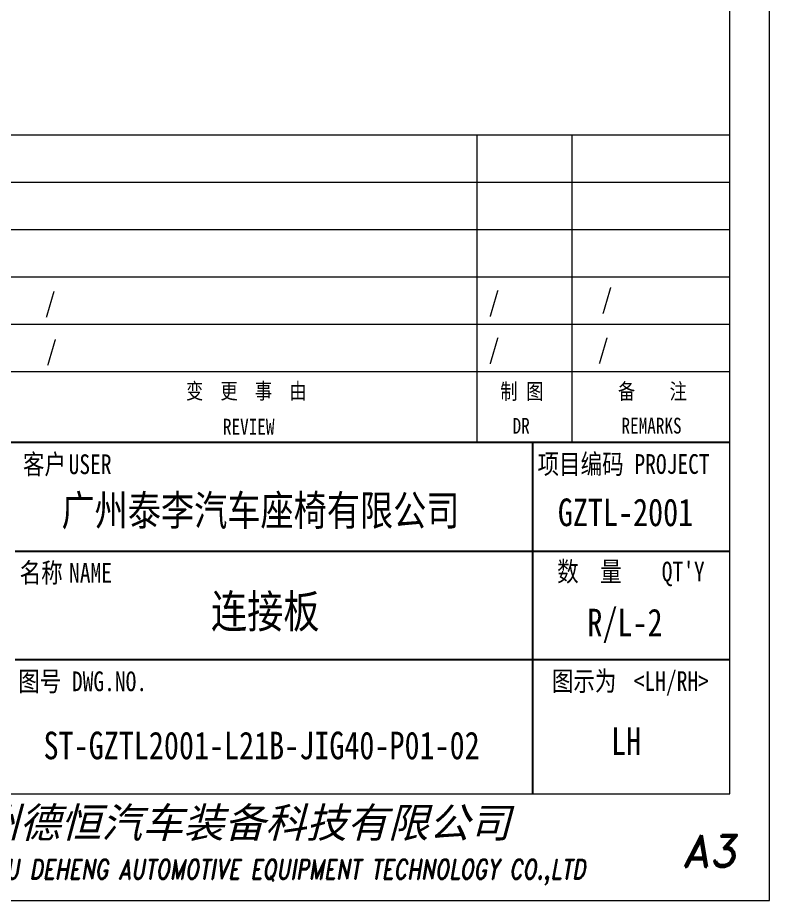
# Model space of a CAD drawing. Header units: millimetres. Extents: x 1333 to 190452, y -42879 to -5704.
# Drawn here: x 174428.1 to 174618.5, y -17760.8 to -17537.2 of the extents above; entities that cross this region are included whole.
import ezdxf
from ezdxf.enums import TextEntityAlignment as Align

# ---------------------------------------------------------------- set-up
doc = ezdxf.new("R2010")
doc.units = ezdxf.units.MM
doc.header["$LTSCALE"] = 0.5
for name, color, linetype in [('图\\M+19E79\\M+195B6\\M+18E9A', 7, 'Continuous'), ('图号', 7, 'Continuous'), ('图名', 7, 'Continuous'), ('数量', 7, 'Continuous')]:
    doc.layers.add(name, color=color, linetype=linetype)
doc.layers.add('图框', color=7, linetype='Continuous', lineweight=18)
doc.layers.add('打印-禁用', color=7, linetype='Continuous', lineweight=15, plot=False)
doc.styles.add('STYLE1', font='')
doc.styles.add('国标', font='simfang.ttf', dxfattribs={"width": 0.8})
doc.styles.add('标题\\M+18E9A', font='romand.shx', dxfattribs={"oblique": 10, "bigfont": 'bigfont.shx'})
doc.styles.get('STYLE1').set_extended_font_data('SimSun')

# ---------------------------------------------------------------- blocks, each defined once
blk = doc.blocks.new('GZDEH零件A3图框V01版')
at = {"layer": '图\\M+19E79\\M+195B6\\M+18E9A', "color": 7}
blk.add_line((3272.49, -1788.46), (3092.49, -1788.46), dxfattribs=at)
at = {"layer": '图\\M+19E79\\M+195B6\\M+18E9A', "color": 9}
for p, q in [((3272.49, -1788.46), (3092.49, -1788.46)), ((3247.49, -1788.46), (3247.49, -1832.96)), ((3181.99, -1802.21), (3272.49, -1802.21)), ((3181.99, -1815.96), (3272.49, -1815.96))]:
    blk.add_line(p, q, dxfattribs=at)
at = {"layer": '图框', "linetype": 'Continuous'}
for p, q in [((3272.49, -1832.96), (3272.49, -1554.46)), ((3157.49, -1749.46), (3272.49, -1749.46)), ((2882.49, -1832.96), (3272.49, -1832.96))]:
    blk.add_line(p, q, dxfattribs=at)
at = {"layer": '图框', "color": 9}
for p, q in [((3240.49, -1788.46), (3240.49, -1749.46)), ((3252.49, -1749.46), (3252.49, -1788.46)), ((3157.49, -1755.46), (3272.49, -1755.46)), ((3157.49, -1761.46), (3272.49, -1761.46)), ((3157.49, -1767.46), (3272.49, -1767.46)), ((3157.49, -1773.46), (3272.49, -1773.46)), ((3157.49, -1779.46), (3272.49, -1779.46))]:
    blk.add_line(p, q, dxfattribs=at)
at = {"layer": '打印-禁用', "linetype": 'Continuous'}
for p, q in [((3277.49, -1846.46), (3277.49, -1549.46)), ((2857.49, -1846.46), (3277.49, -1846.46))]:
    blk.add_line(p, q, dxfattribs=at)
at = {"layer": '图\\M+19E79\\M+195B6\\M+18E9A', "color": 9, "style": '国标', "width": 0.8}
for s, p in [('客户', (3185.68, -1792.46)), ('USER', (3191.46, -1792.46))]:
    blk.add_text(s, height=2.5, dxfattribs=at).set_placement(p, align=Align.CENTER)
for s, p in [('项目编码 PROJECT', (3248.13, -1792.43)), ('名称\u3000', (3182.54, -1806.21)), ('NAME', (3188.8, -1806.21)), ('数  量', (3250.61, -1806.05)), ("QT'Y ", (3263.86, -1806.05)), ('图示为', (3249.94, -1819.93)), ('图号', (3182.36, -1819.96)), ('DWG.NO.', (3189.16, -1819.96)), ('<LH/RH>', (3260.31, -1819.93))]:
    blk.add_text(s, height=2.5, dxfattribs=at).set_placement(p)
at = {"layer": '图\\M+19E79\\M+195B6\\M+18E9A', "color": 7, "lineweight": -3, "style": 'STYLE1', "oblique": 15}
blk.add_text('广州德恒汽车装备科技有限公司', height=3.8, dxfattribs=at).set_placement((3172.16, -1838.51))
at = {"layer": '图\\M+19E79\\M+195B6\\M+18E9A', "color": 7, "style": '标题\\M+18E9A', "oblique": 10}
blk.add_text('A3', height=4, dxfattribs=at).set_placement((3269.91, -1840.2), align=Align.MIDDLE)
at = {"layer": '图\\M+19E79\\M+195B6\\M+18E9A', "color": 7, "style": '标题\\M+18E9A', "oblique": 10, "width": 0.75}
blk.add_text('GUANGZHOU DEHENG AUTOMOTIVE EQUIPMENT TECHNOLOGY CO.,LTD ', height=2.5, dxfattribs=at).set_placement((3211.26, -1842.9), align=Align.MIDDLE)
at = {"layer": '图框', "color": 9, "style": '国标', "width": 0.8}
for s, p in [('变  更  事  由', (3211.24, -1782.93)), ('REVIEW', (3211.55, -1787.45))]:
    blk.add_text(s, height=2, dxfattribs=at).set_placement(p, align=Align.CENTER)
for s, p in [('制 图', (3246.15, -1781.95)), ('备    注', (3262.68, -1781.92)), ('DR', (3246.06, -1786.34)), ('REMARKS', (3262.57, -1786.32))]:
    blk.add_text(s, height=2, dxfattribs=at).set_placement(p, align=Align.MIDDLE)
blk = doc.blocks.new('DEH A3')
at = {"layer": '图框'}
blk.add_blockref('GZDEH零件A3图框V01版', (-2857.49, 1846.46), dxfattribs=at)

msp = doc.modelspace()

# ---------------------------------------------------------------- block references
at = {"layer": '图框', "xscale": 2, "yscale": 2, "zscale": 2}
msp.add_blockref('DEH A3', (173778.459, -17760.849), dxfattribs=at)

# ---------------------------------------------------------------- texts
at = {"layer": '图\\M+19E79\\M+195B6\\M+18E9A', "color": 3, "style": '国标', "width": 0.8}
for s, height, p in [('/', 5, (174547.36, -17611.707)), ('/', 5, (174575.949, -17610.965)), ('/', 5, (174434.949, -17611.904)), ('/', 5, (174435.293, -17624.074)), ('/', 5, (174547.36, -17623.707)), ('/', 5, (174575.022, -17623.685)), ('广州泰李汽车座椅有限公司', 7.7, (174439.149, -17665.887)), ('GZTL-2001', 7, (174564.893, -17666.029))]:
    msp.add_text(s, height=height, dxfattribs=at).set_placement(p)
msp.add_text('LH', height=7, dxfattribs=at).set_placement((174582.202, -17724.016), align=Align.CENTER)
at = {"layer": '图号', "color": 3, "style": '国标', "width": 0.8}
msp.add_text('ST-GZTL2001-L21B-JIG40-P01-02', height=7, dxfattribs=at).set_placement((174434.618, -17725.102))
at = {"layer": '图名', "color": 3, "style": '国标', "width": 0.8}
msp.add_text('连接板', height=8.4, dxfattribs=at).set_placement((174490.763, -17691.822), align=Align.CENTER)
at = {"layer": '数量', "color": 3, "style": '国标', "width": 0.8}
msp.add_text('R/L-2', height=7, dxfattribs=at).set_placement((174581.895, -17693.952), align=Align.CENTER)

doc.saveas('drawing.dxf')
